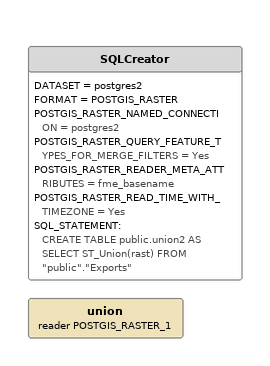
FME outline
SQLCreator
    DATASET = postgres2
    FORMAT = POSTGIS_RASTER
    POSTGIS_RASTER_NAMED_CONNECTION = postgres2
    POSTGIS_RASTER_QUERY_FEATURE_TYPES_FOR_MERGE_FILTERS = Yes
    POSTGIS_RASTER_READER_META_ATTRIBUTES = fme_basename
    POSTGIS_RASTER_READ_TIME_WITH_TIMEZONE = Yes
    SQL_STATEMENT:
      CREATE TABLE public.union2 AS
      SELECT ST_Union(rast) FROM "public"."Exports"
union (reader POSTGIS_RASTER_1)
